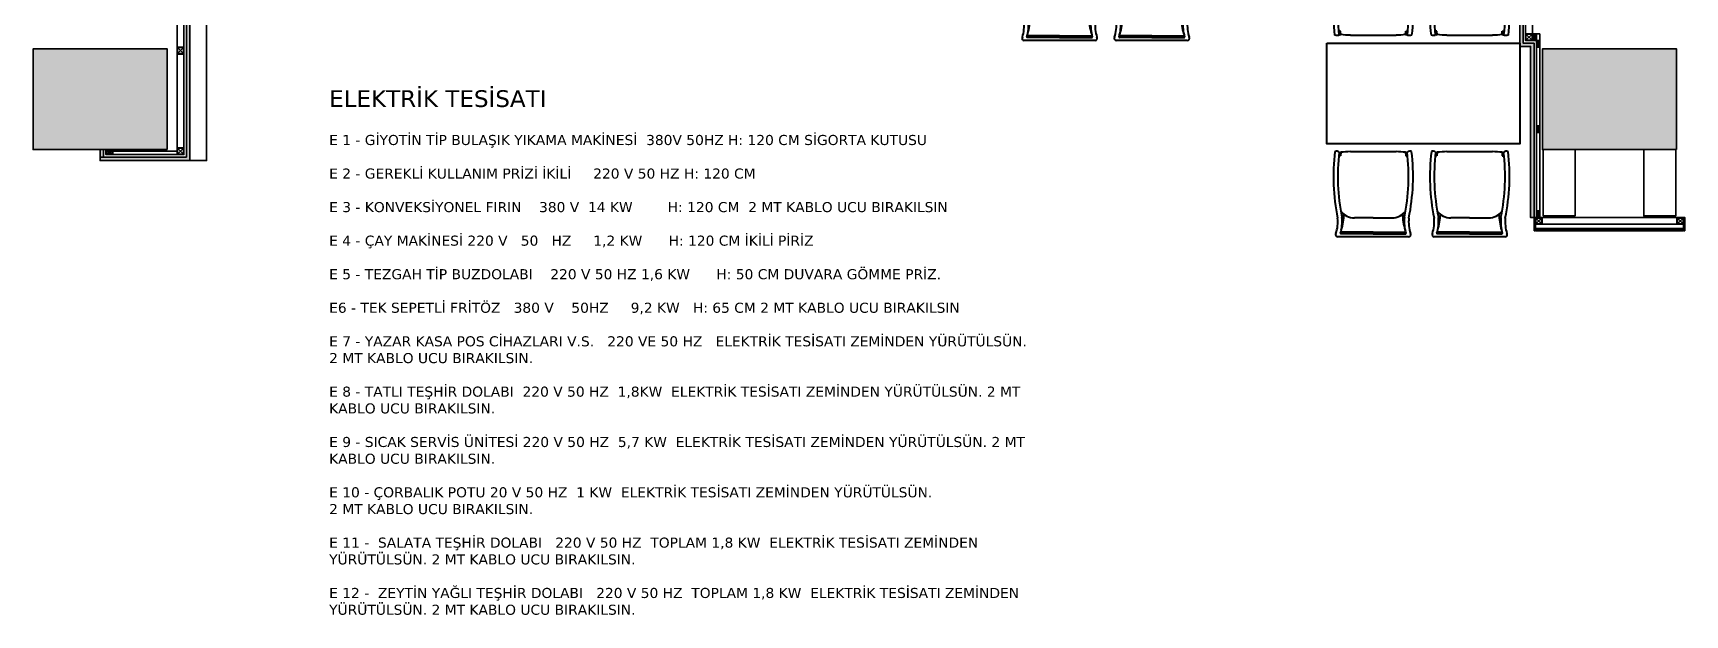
# Model space of a CAD drawing. Header units: millimetres. Extents: x 226371 to 229337, y -157032 to -153287.
# Drawn here: x 228165 to 229150, y -157032 to -156685 of the extents above; entities that cross this region are included whole.
import ezdxf

# ---------------------------------------------------------------- set-up
doc = ezdxf.new("R2010")
doc.units = ezdxf.units.MM
for name, color, linetype in [('Alçıpan Duvar', 1, 'Continuous'), ('ceco.net 148', 7, 'Continuous'), ('Duvar Beton Görünümlü', 149, 'Continuous'), ('PROFİL', 252, 'Continuous'), ('XREF-interior-00$0$ASOS-CLADDING-SHOPFRONT', 5, 'Continuous'), ('XREF-interior-00$0$ASOS-ELEV-HEVY', 4, 'Continuous'), ('XREF-interior-00$0$ASOS-ELEV-MEDI', 6, 'Continuous'), ('XREF-interior-00$0$ASOS-WALL-FULL', 4, 'Continuous'), ('XREF-structure-00$0$ASOS-HATCH', 8, 'Continuous'), ('XREF-structure-00$0$ASOS-STRC-CNCRT', 2, 'Continuous')]:
    doc.layers.add(name, color=color, linetype=linetype)
doc.layers.add('s.Tefriş', color=27, linetype='Continuous', lineweight=30)
doc.styles.get("Standard").update_dxf_attribs({"font": 'arial.ttf'})

# ---------------------------------------------------------------- blocks, each defined once
blk = doc.blocks.new('rtherterhr')
at = {"layer": 's.Tefriş'}
for p, q in [((-128.3, -655.3), (1.8, -655.3)), ((1.8, -655.3), (131.8, -655.3)), ((-184.2, -678.3), (-193.7, -678.3)), ((-184.2, -678.3), (-193.3, -674)), ((-182.4, -658.9), (-184.2, -678.3)), ((185.3, -658.9), (187.1, -678.3)), ((187.1, -678.3), (196.2, -674)), ((187.1, -678.3), (196.7, -678.3)), ((1.5, -1122), (-182.3, -1122)), ((1.5, -1113), (-182, -1113)), ((1.5, -1113.9), (-182, -1113.9)), ((1.5, -1032), (-105.3, -1032)), ((1.5, -1032), (108.2, -1032)), ((1.5, -1113), (184.9, -1113)), ((1.5, -1113.9), (184.9, -1113.9)), ((1.5, -1122), (185.2, -1122)), ((202.7, -1139.1), (-199.1, -1139.1))]:
    blk.add_line(p, q, dxfattribs=at)
for centre, radius, start, end in [((956.4, -795.9), 1180.7, 173.16375, 191.56433), ((-205.9, -675.1), 22.2, 49.52362, 116.80387), ((-123.5, -1136.2), 480.9, 90.56992, 97.02957), ((127, -1136.2), 480.9, 82.97043, 89.43008), ((209.4, -675.1), 22.2, 63.19613, 130.47638), ((-952.8, -795.9), 1180.7, 348.43567, 6.83625), ((954.7, -795.7), 1154.4, 173.16375, 191.56433), ((-186.1, -647.5), 12, 243.4625, 288.24639), ((-186.1, -647.5), 12, 243.4625, 288.24639), ((-951.8, -795.7), 1154.4, 348.43567, 6.83625), ((189.1, -647.5), 12, 251.75361, 296.5375), ((189.7, -647.5), 12, 251.75361, 296.5375), ((-415.7, -1052.5), 240.9, 344.03742, 5.44867), ((-104.4, -934.1), 97.8, 216.80733, 269.48361), ((-482.1, -1004.7), 317.3, 342.43591, 358.84091), ((107.4, -934.1), 97.8, 270.51639, 323.19267), ((485.1, -1004.7), 317.3, 181.15909, 197.56409), ((418.6, -1052.5), 240.9, 174.55133, 195.96258), ((-199.2, -1126.5), 12.6, 148.50007, 270.17078), ((-416, -1053.1), 216.6, 342.03388, 5.44867), ((-181.8, -1119.7), 2.42, 158.62583, 259.65504), ((-181.9, -1113.1), 0.725, 162.47915, 272.62383), ((-182.1, -1112.6), 0.433, 170.77976, 288.2285), ((184.8, -1113.1), 0.725, 267.37617, 17.52085), ((185, -1112.6), 0.433, 251.7715, 9.22024), ((184.8, -1119.7), 2.42, 280.34496, 21.37417), ((202.7, -1126.5), 12.6, 269.82922, 31.49993), ((419.5, -1053.1), 216.6, 174.55133, 197.96612)]:
    blk.add_arc(centre, radius, start, end, dxfattribs=at)

msp = doc.modelspace()

# ---------------------------------------------------------------- hatches: boundary and pattern name
at = {"layer": 'Duvar Beton Görünümlü'}
h = msp.add_hatch(color=256, dxfattribs=at)
h.dxf.hatch_style = 1
h.paths.add_polyline_path([(229051.14, -156003.02), (229051.14, -156693.02), (229057.64, -156693.02), (229057.64, -156795.02), (229059.64, -156795.02), (229059.64, -156691.02), (229053.14, -156691.02), (229053.14, -156003.02)])
h = msp.add_hatch(color=256, dxfattribs=at)
h.dxf.hatch_style = 1
h.paths.add_polyline_path([(228276.14, -156539.02), (228256.14, -156539.02), (228256.14, -156759.02), (228204.64, -156759.02), (228204.64, -156761.02), (228258.14, -156761.02), (228258.14, -156541.02), (228276.14, -156541.02)])
h.paths.add_polyline_path([(228204.64, -156759.02), (228204.64, -156754.52), (228206.64, -156754.52), (228206.64, -156759.02)], flags=17)
at = {"layer": 'XREF-structure-00$0$ASOS-HATCH'}
h = msp.add_hatch(color=256, dxfattribs=at)
h.dxf.hatch_style = 1
h.paths.add_polyline_path([(228244.64, -156754.52), (228164.64, -156754.52), (228164.64, -156694.52), (228244.64, -156694.52)])
h = msp.add_hatch(color=256, dxfattribs=at)
h.dxf.hatch_style = 1
h.paths.add_polyline_path([(229144.64, -156754.52), (229064.64, -156754.52), (229064.64, -156694.52), (229144.64, -156694.52)])

# ---------------------------------------------------------------- linework, layer by layer
at = {"elevation": 0}
msp.add_lwpolyline([(228258.14, -156761.02), (228268.14, -156761.02), (228268.14, -156651.02), (228258.14, -156651.02), (228258.14, -156761.02)], dxfattribs=at)
at = {"layer": 'Alçıpan Duvar'}
for p, q in [((229053.14, -156001.02), (229053.14, -156691.02)), ((229054.64, -155999.52), (229054.64, -156689.52)), ((228254.64, -156757.52), (228254.64, -156537.52)), ((228256.14, -156759.02), (228256.14, -156539.02)), ((229059.64, -156691.02), (229053.14, -156691.02)), ((229061.14, -156689.52), (229054.64, -156689.52)), ((229059.64, -156795.02), (229059.64, -156691.02)), ((229061.14, -156795.02), (229061.14, -156689.52)), ((228204.64, -156759.02), (228256.14, -156759.02)), ((228208.14, -156757.52), (228254.64, -156757.52))]:
    msp.add_line(p, q, dxfattribs=at)
msp.add_lwpolyline([(228208.14, -156757.52), (228208.14, -156754.52)], dxfattribs=at)
at = {"layer": 'Duvar Beton Görünümlü'}
msp.add_lwpolyline([(229051.14, -156003.02), (229051.14, -156693.02), (229057.64, -156693.02), (229057.64, -156795.02), (229059.64, -156795.02), (229059.64, -156691.02), (229053.14, -156691.02), (229053.14, -156003.02), (229051.14, -156003.02)], dxfattribs=at)
at = {"layer": 'Duvar Beton Görünümlü', "elevation": 0}
msp.add_lwpolyline([(228276.14, -156539.02), (228256.14, -156539.02), (228256.14, -156759.02), (228204.64, -156759.02), (228204.64, -156761.02), (228258.14, -156761.02), (228258.14, -156541.02), (228276.14, -156541.02), (228276.14, -156539.02)], dxfattribs=at)
at = {"layer": 'Duvar Beton Görünümlü'}
msp.add_lwpolyline([(228204.64, -156759.02), (228204.64, -156754.52), (228206.64, -156754.52), (228206.64, -156759.02)], close=True, dxfattribs=at)
at = {"layer": 'PROFİL'}
for p, q in [((229058.64, -156685.52), (229058.64, -155995.52)), ((228250.64, -156533.52), (228250.64, -156755.52)), ((228250.84, -156693.72), (228254.44, -156697.32)), ((228250.84, -156697.32), (228254.44, -156693.72)), ((229054.84, -156685.72), (229058.44, -156689.32)), ((229054.84, -156689.32), (229058.44, -156685.72)), ((229058.64, -156685.52), (229063.14, -156685.52)), ((229059.34, -156685.72), (229060.94, -156689.32)), ((229059.34, -156689.32), (229060.94, -156685.72)), ((229061.34, -156689.72), (229062.94, -156693.32)), ((229061.34, -156693.32), (229062.94, -156689.72)), ((229063.14, -156795.02), (229063.14, -156685.52)), ((229061.34, -156740.47), (229062.94, -156744.07)), ((229061.34, -156744.07), (229062.94, -156740.47)), ((228208.34, -156755.72), (228211.94, -156757.32)), ((228208.34, -156757.32), (228211.94, -156755.72)), ((228212.14, -156755.52), (228250.64, -156755.52)), ((228250.84, -156753.72), (228254.44, -156757.32)), ((228250.84, -156757.32), (228254.44, -156753.72)), ((229061.34, -156791.22), (229062.94, -156794.82)), ((229061.34, -156794.82), (229062.94, -156791.22))]:
    msp.add_line(p, q, dxfattribs=at)
for points in [[(228250.64, -156693.52), (228254.64, -156693.52), (228254.64, -156697.52), (228250.64, -156697.52)], [(228250.84, -156693.72), (228254.44, -156693.72), (228254.44, -156697.32), (228250.84, -156697.32)], [(229054.64, -156685.52), (229058.64, -156685.52), (229058.64, -156689.52), (229054.64, -156689.52)], [(229054.84, -156685.72), (229058.44, -156685.72), (229058.44, -156689.32), (229054.84, -156689.32)], [(229059.14, -156685.52), (229061.14, -156685.52), (229061.14, -156689.52), (229059.14, -156689.52)], [(229059.34, -156685.72), (229060.94, -156685.72), (229060.94, -156689.32), (229059.34, -156689.32)], [(229061.14, -156689.52), (229063.14, -156689.52), (229063.14, -156693.52), (229061.14, -156693.52)], [(229061.34, -156689.72), (229062.94, -156689.72), (229062.94, -156693.32), (229061.34, -156693.32)], [(229061.14, -156740.27), (229063.14, -156740.27), (229063.14, -156744.27), (229061.14, -156744.27)], [(229061.34, -156740.47), (229062.94, -156740.47), (229062.94, -156744.07), (229061.34, -156744.07)], [(228208.14, -156755.52), (228212.14, -156755.52), (228212.14, -156757.52), (228208.14, -156757.52)], [(228208.34, -156755.72), (228211.94, -156755.72), (228211.94, -156757.32), (228208.34, -156757.32)], [(228250.64, -156753.52), (228254.64, -156753.52), (228254.64, -156757.52), (228250.64, -156757.52)], [(228250.84, -156753.72), (228254.44, -156753.72), (228254.44, -156757.32), (228250.84, -156757.32)], [(229061.14, -156791.02), (229063.14, -156791.02), (229063.14, -156795.02), (229061.14, -156795.02)], [(229061.34, -156791.22), (229062.94, -156791.22), (229062.94, -156794.82), (229061.34, -156794.82)]]:
    msp.add_lwpolyline(points, close=True, dxfattribs=at)
at = {"layer": 's.Tefriş'}
msp.add_lwpolyline([(228936.14, -156691.02), (229051.14, -156691.02), (229051.14, -156751.02), (228936.14, -156751.02)], close=True, dxfattribs=at)
at = {"layer": 'XREF-interior-00$0$ASOS-CLADDING-SHOPFRONT'}
msp.add_line((229064.44, -156801.52), (229144.64, -156801.52), dxfattribs=at)
msp.add_lwpolyline([(229060.94, -156801.52), (229148.34, -156801.52), (229148.34, -156802.52), (229060.94, -156802.52)], close=True, dxfattribs=at)
msp.add_lwpolyline([(229060.94, -156803.02), (229148.34, -156803.02), (229148.34, -156802.52), (229060.94, -156802.52), (229060.94, -156803.02)], dxfattribs=at)
at = {"layer": 'XREF-interior-00$0$ASOS-ELEV-HEVY'}
for points in [[(229059.64, -156803.02), (229060.44, -156803.02), (229060.44, -156795.02), (229059.64, -156795.02)], [(229149.64, -156803.02), (229148.84, -156803.02), (229148.84, -156795.02), (229149.64, -156795.02)]]:
    msp.add_lwpolyline(points, close=True, dxfattribs=at)
at = {"layer": 'XREF-interior-00$0$ASOS-ELEV-MEDI'}
for p, q in [((229064.44, -156795.02), (229144.64, -156795.02)), ((229064.44, -156799.02), (229144.64, -156799.02))]:
    msp.add_line(p, q, dxfattribs=at)
for points in [[(229060.44, -156799.02), (229060.44, -156795.02), (229064.44, -156795.02), (229064.44, -156799.02), (229060.44, -156799.02)], [(229061.94, -156801.52), (229060.44, -156801.52), (229060.44, -156799.02), (229061.94, -156799.02)], [(229148.84, -156799.02), (229148.84, -156795.02), (229144.84, -156795.02), (229144.84, -156799.02), (229148.84, -156799.02)], [(229148.84, -156799.02), (229148.84, -156795.02), (229144.84, -156795.02), (229144.84, -156799.02), (229148.84, -156799.02)], [(229147.34, -156801.52), (229148.84, -156801.52), (229148.84, -156799.02), (229147.34, -156799.02)]]:
    msp.add_lwpolyline(points, dxfattribs=at)
at = {"layer": 'XREF-interior-00$0$ASOS-ELEV-MEDI', "elevation": 0}
for points in [[(229060.74, -156795.32), (229064.14, -156798.72)], [(229064.14, -156795.32), (229060.74, -156798.72)], [(229148.54, -156795.32), (229145.14, -156798.72)], [(229145.14, -156795.32), (229148.54, -156798.72)], [(229148.54, -156795.32), (229145.14, -156798.72)], [(229145.14, -156795.32), (229148.54, -156798.72)]]:
    msp.add_lwpolyline(points, dxfattribs=at)
for points in [[(229060.74, -156798.72), (229060.74, -156795.32), (229064.14, -156795.32), (229064.14, -156798.72)], [(229148.54, -156798.72), (229148.54, -156795.32), (229145.14, -156795.32), (229145.14, -156798.72)], [(229148.54, -156798.72), (229148.54, -156795.32), (229145.14, -156795.32), (229145.14, -156798.72)]]:
    msp.add_lwpolyline(points, close=True, dxfattribs=at)
at = {"layer": 'XREF-interior-00$0$ASOS-WALL-FULL'}
for points in [[(229084.17, -156754.52), (229084.17, -156794.05), (229065.11, -156794.05), (229065.11, -156754.52)], [(229144.11, -156754.52), (229144.11, -156794.05), (229125.05, -156794.05), (229125.05, -156754.52)]]:
    msp.add_lwpolyline(points, dxfattribs=at)
at = {"layer": 'XREF-structure-00$0$ASOS-STRC-CNCRT', "flags": 128}
for points in [[(228244.64, -156754.52), (228164.64, -156754.52), (228164.64, -156694.52), (228244.64, -156694.52)], [(229144.64, -156754.52), (229064.64, -156754.52), (229064.64, -156694.52), (229144.64, -156694.52)]]:
    msp.add_lwpolyline(points, close=True, dxfattribs=at)

# ---------------------------------------------------------------- block references
at = {"layer": 'ceco.net 148', "xscale": 0.1050000000104774, "yscale": 0.1050000000104774, "zscale": 0.1050000000000182}
for p in [(228776.6, -156569.86), (228831.6, -156569.86), (228963.59, -156686.92), (229021.1, -156686.92)]:
    msp.add_blockref('rtherterhr', p, dxfattribs=at)
at = {"layer": 'ceco.net 148', "xscale": -0.1050000000104774, "yscale": 0.1050000000104774, "zscale": 0.105, "rotation": 180}
for p in [(228963.59, -156755.14), (229021.1, -156755.14)]:
    msp.add_blockref('rtherterhr', p, dxfattribs=at)

# ---------------------------------------------------------------- texts
at = {"insert": (228341.2, -156719.11), "char_height": 10, "width": 418.0956, "attachment_point": 1}
msp.add_mtext('{\\fVerdana|b0|i0|c162|p34;\\C1;ELEKTRİK TESİSATI\\P\\H0.6x;\\PE 1 - GİYOTİN TİP BULAŞIK YIKAMA MAKİNESİ  380V 50HZ H: 120 CM SİGORTA KUTUSU \\P\\PE 2 - GEREKLİ KULLANIM PRİZİ İKİLİ     220 V 50 HZ H: 120 CM  \\P\\PE 3 - KONVEKSİYONEL FIRIN    380 V  14 KW        H: 120 CM  2 MT KABLO UCU BIRAKILSIN\\P\\PE 4 - ÇAY MAKİNESİ 220 V   50   HZ     1,2 KW      H: 120 CM İKİLİ PİRİZ\\P\\PE 5 - TEZGAH TİP BUZDOLABI    220 V 50 HZ 1,6 KW      H: 50 CM DUVARA GÖMME PRİZ.\\P\\PE6 - TEK SEPETLİ FRİTÖZ   380 V    50HZ     9,2 KW   H: 65 CM 2 MT KABLO UCU BIRAKILSIN\\P\\PE 7 - YAZAR KASA POS CİHAZLARI V.S.   220 VE 50 HZ   ELEKTRİK TESİSATI ZEMİNDEN YÜRÜTÜLSÜN. 2 MT KABLO UCU BIRAKILSIN. \\P\\PE 8 - TATLI TEŞHİR DOLABI  220 V 50 HZ  1,8KW  ELEKTRİK TESİSATI ZEMİNDEN YÜRÜTÜLSÜN. 2 MT KABLO UCU BIRAKILSIN. \\P\\PE 9 - SICAK SERVİS ÜNİTESİ 220 V 50 HZ  5,7 KW  ELEKTRİK TESİSATI ZEMİNDEN YÜRÜTÜLSÜN. 2 MT KABLO UCU BIRAKILSIN. \\P\\PE 10 - ÇORBALIK POTU 20 V 50 HZ  1 KW  ELEKTRİK TESİSATI ZEMİNDEN YÜRÜTÜLSÜN. \\P2 MT KABLO UCU BIRAKILSIN. \\P\\PE 11 -  SALATA TEŞHİR DOLABI   220 V 50 HZ  TOPLAM 1,8 KW  ELEKTRİK TESİSATI ZEMİNDEN YÜRÜTÜLSÜN. 2 MT KABLO UCU BIRAKILSIN. \\P\\PE 12 -  ZEYTİN YAĞLI TEŞHİR DOLABI   220 V 50 HZ  TOPLAM 1,8 KW  ELEKTRİK TESİSATI ZEMİNDEN YÜRÜTÜLSÜN. 2 MT KABLO UCU BIRAKILSIN. }', dxfattribs=at)

doc.saveas('drawing.dxf')
